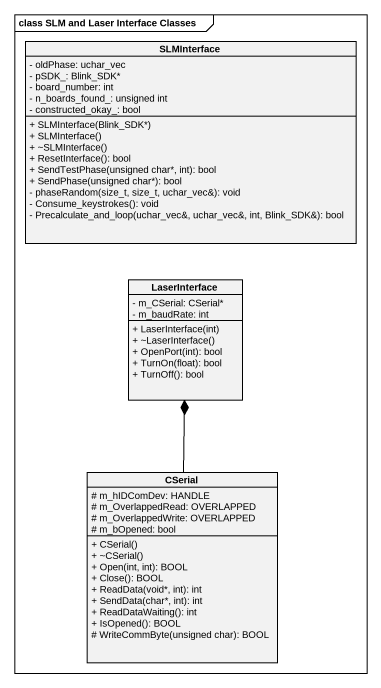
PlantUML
@startuml
mainframe class SLM and Laser Interface Classes
hide circle
hide empty members
skinparam classAttributeIconSize 0
class SLMInterface {
  - oldPhase: uchar_vec
  - pSDK_: Blink_SDK*
  - board_number: int
  - n_boards_found_: unsigned int
  - constructed_okay_: bool
  + SLMInterface(Blink_SDK*)
  + SLMInterface()
  + ~SLMInterface()
  + ResetInterface(): bool
  + SendTestPhase(unsigned char*, int): bool
  + SendPhase(unsigned char*): bool
  - phaseRandom(size_t, size_t, uchar_vec&): void
  - Consume_keystrokes(): void
  - Precalculate_and_loop(uchar_vec&, uchar_vec&, int, Blink_SDK&): bool
}
class LaserInterface {
  - m_CSerial: CSerial*
  - m_baudRate: int
  + LaserInterface(int)
  + ~LaserInterface()
  + OpenPort(int): bool
  + TurnOn(float): bool
  + TurnOff(): bool
}
class CSerial {
  # m_hIDComDev: HANDLE
  # m_OverlappedRead: OVERLAPPED
  # m_OverlappedWrite: OVERLAPPED
  # m_bOpened: bool
  + CSerial()
  + ~CSerial()
  + Open(int, int): BOOL
  + Close(): BOOL
  + ReadData(void*, int): int
  + SendData(char*, int): int
  + ReadDataWaiting(): int
  + IsOpened(): BOOL
  # WriteCommByte(unsigned char): BOOL
}
CSerial -up-* LaserInterface
@enduml
